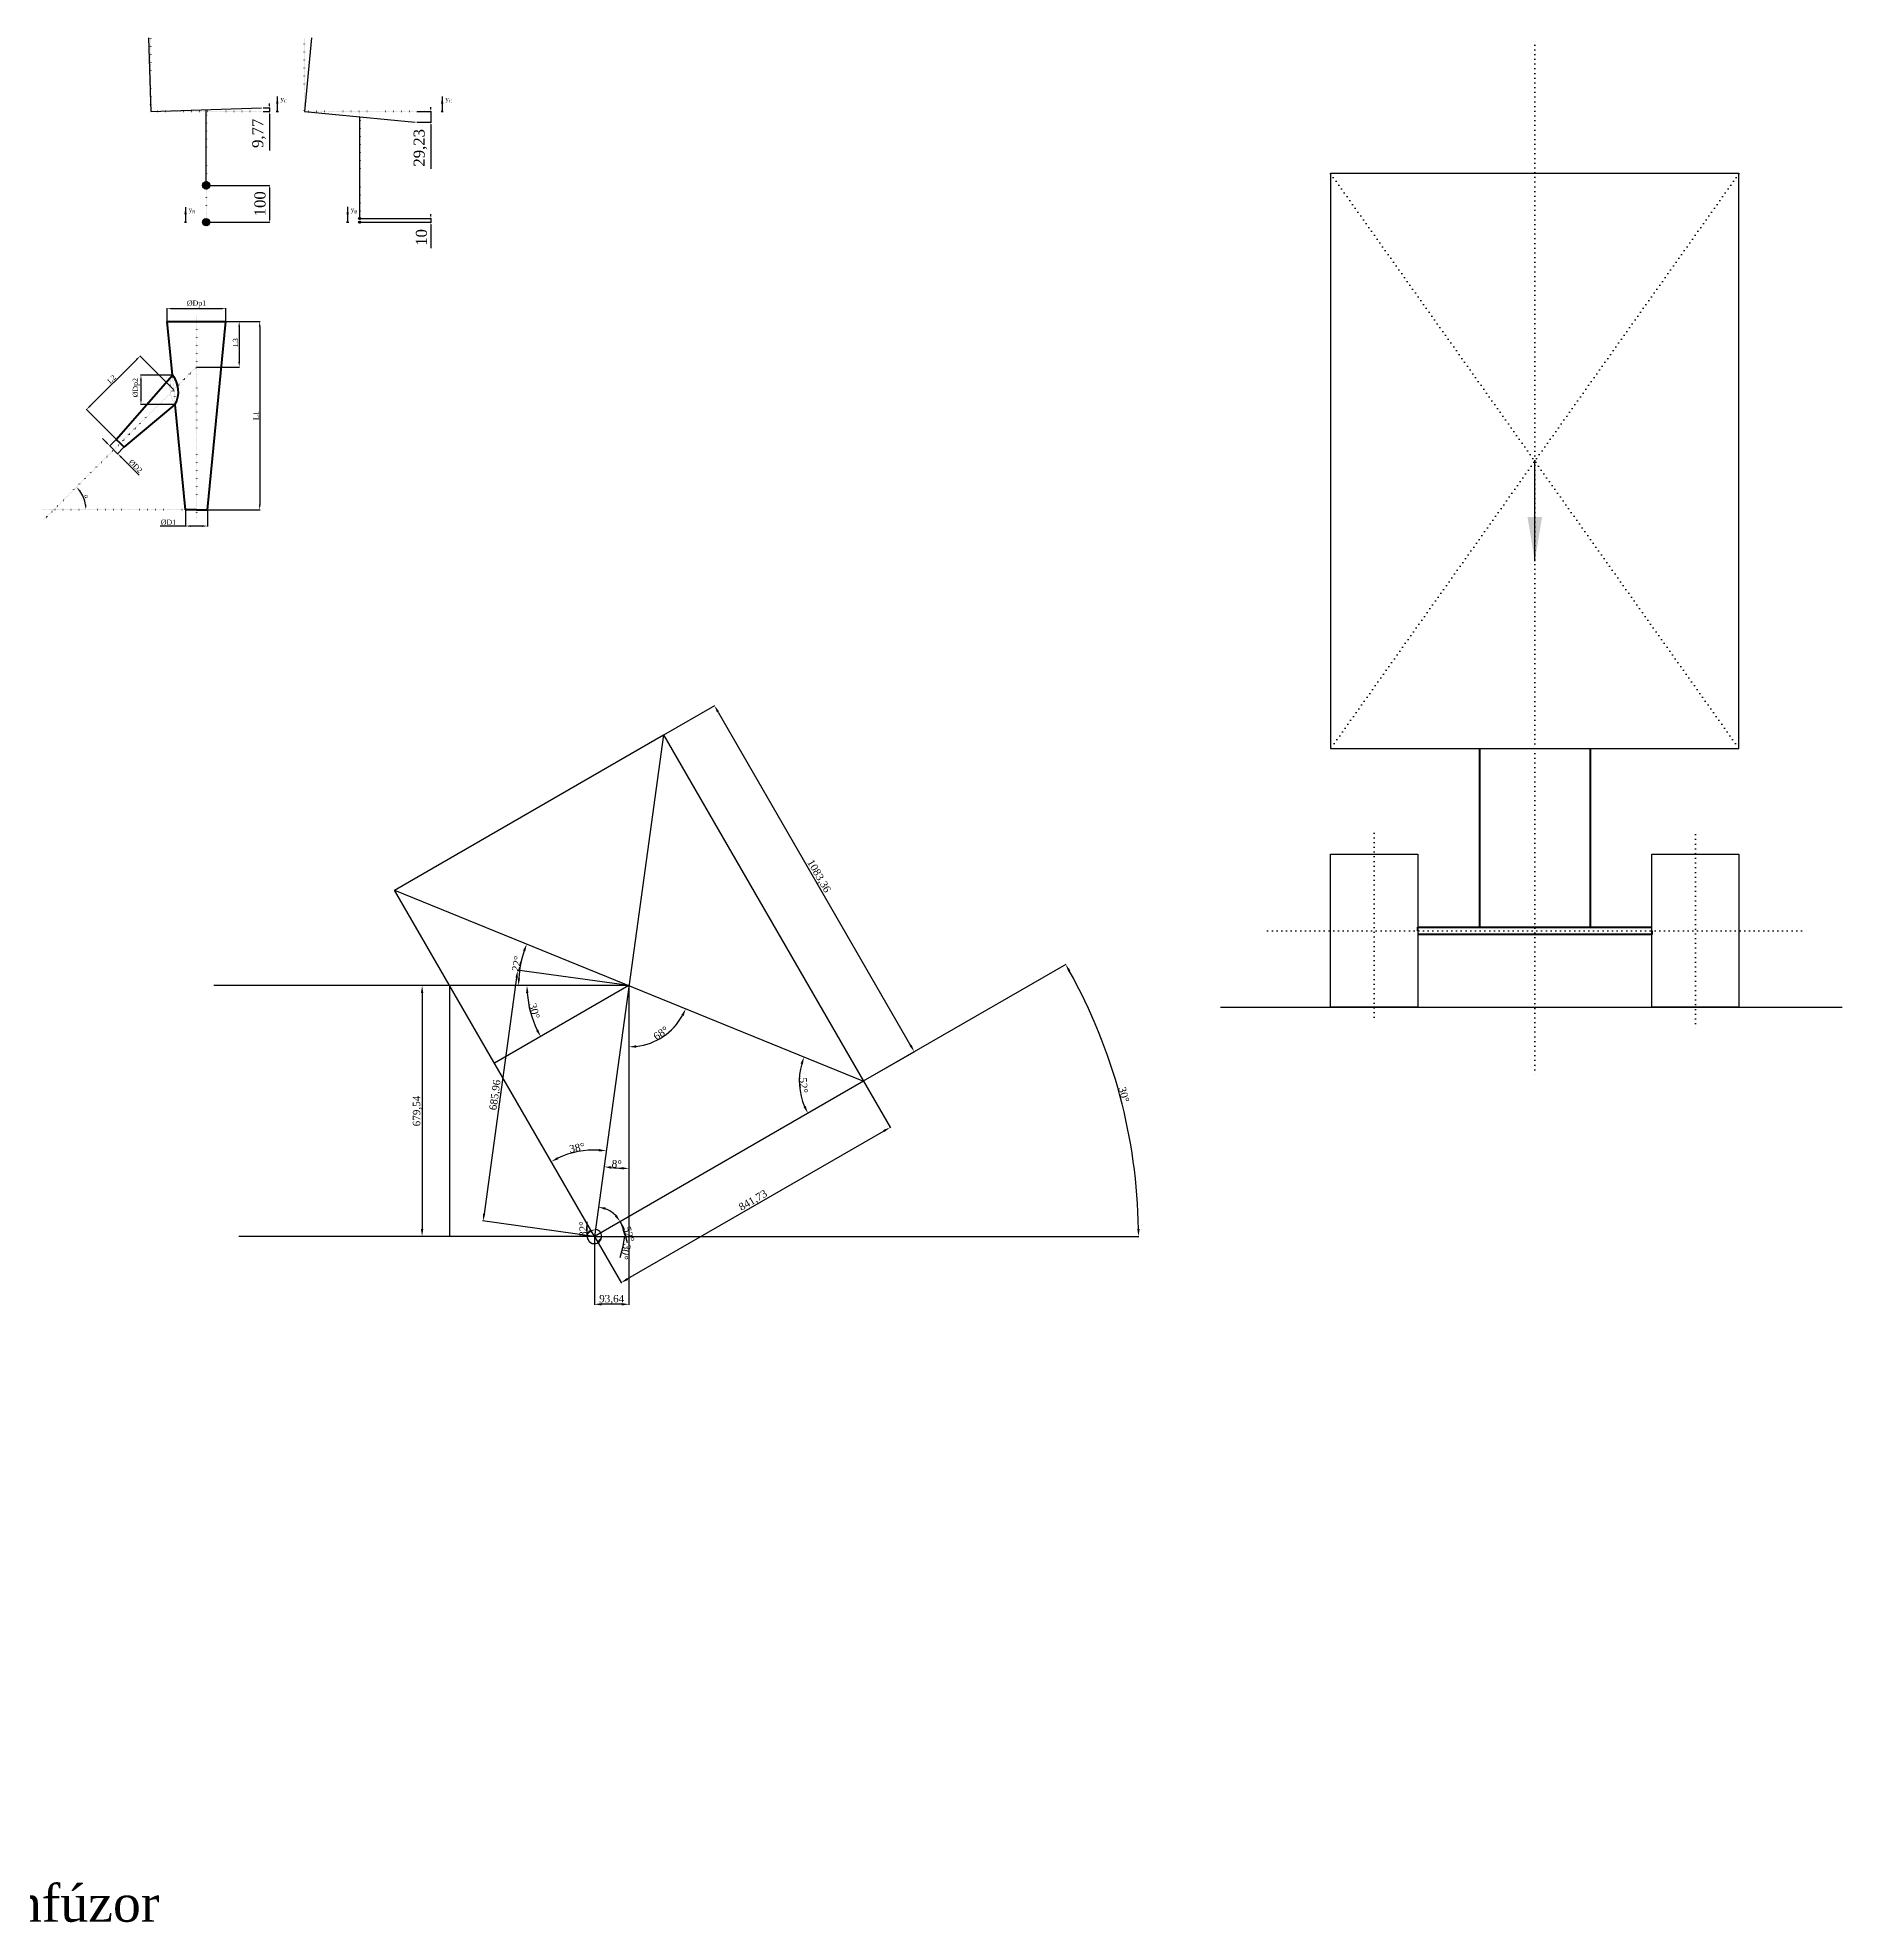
# Model space of a CAD drawing. Header units: millimetres. Extents: x -2060 to 12839, y 3761 to 9253.
# Drawn here: x 7950 to 12839, y 4144 to 9253 of the extents above; entities that cross this region are included whole.
import ezdxf

# ---------------------------------------------------------------- set-up
doc = ezdxf.new("R2010")
doc.units = ezdxf.units.MM
doc.linetypes.add('ACAD_ISO07W100', pattern=[3, 0, -3])
doc.linetypes.add('DOTX2', pattern=[12.7, 0, -12.7])
doc.layers.get('0').update_dxf_attribs({"lineweight": 30})
for name, color, linetype, lineweight in [('accelerations', 160, 'Continuous', 50), ('redThick', 1, 'Continuous', 50), ('szaggatott', 7, 'ACAD_ISO07W100', 50), ('vastag', 7, 'Continuous', 50), ('vékony', 7, 'Continuous', 30)]:
    doc.layers.add(name, color=color, linetype=linetype, lineweight=lineweight)
doc.layers.add('dashed', color=181, linetype='DOTX2')
doc.layers.add('red', color=1, linetype='Continuous')
doc.styles.get("Standard").update_dxf_attribs({"font": 'pala.ttf'})
doc.dimstyles.new('Copy(2) of ISO-25', dxfattribs={"dimtxt": 30, "dimasz": 6, "dimexe": 1.25, "dimexo": 5, "dimgap": 10, "dimtad": 1, "dimtxsty": 'Standard', "dimcen": 2.5, "dimadec": 0, "dimazin": 0, "dimtfac": 1, "dimtmove": 0, "dimatfit": 3, "dimfxl": 1, "dimarcsym": 0})
doc.dimstyles.new('customDimensions', dxfattribs={"dimtxt": 50, "dimasz": 120, "dimexe": 1.25, "dimexo": 0.625, "dimtad": 1, "dimtxsty": 'Standard', "dimcen": 2.5, "dimadec": 0, "dimazin": 0, "dimtfac": 1, "dimtmove": 0, "dimatfit": 3, "dimfxl": 1, "dimarcsym": 0})
doc.dimstyles.new('ISO-25', dxfattribs={"dimtxt": 20, "dimasz": 20, "dimexe": 1.25, "dimexo": 0.625, "dimtad": 1, "dimtxsty": 'Standard', "dimcen": 2.5, "dimadec": 0, "dimazin": 0, "dimtfac": 1, "dimtmove": 0, "dimatfit": 3, "dimfxl": 1, "dimarcsym": 0})

# ---------------------------------------------------------------- blocks, each defined once
blk = doc.blocks.new('*D17')
at = {"layer": 'Defpoints', "color": 0, "transparency": 16777216}
for p in [(8556.2, 9062.1), (8556.2, 9052.3), (8577.8, 9052.3)]:
    blk.add_point(p, dxfattribs=at)
at = {"layer": 'vékony', "color": 0, "lineweight": -2, "transparency": 16777216}
for p, q in [((8561.2, 9062.1), (8579, 9062.1)), ((8561.2, 9052.3), (8579, 9052.3)), ((8577.8, 9068.1), (8577.8, 9074.1)), ((8577.8, 9062.1), (8577.8, 9052.3)), ((8577.8, 9046.3), (8577.8, 8946.3))]:
    blk.add_line(p, q, dxfattribs=at)
at = {"layer": 'vékony', "color": 0, "transparency": 16777216}
for points in [[(8576.8, 9068.1), (8578.8, 9068.1), (8577.8, 9062.1)], [(8576.8, 9046.3), (8578.8, 9046.3), (8577.8, 9052.3)]]:
    blk.add_solid(points, dxfattribs=at)
at = {"layer": 'vékony', "color": 0, "transparency": 16777216, "insert": (8549.5, 8993.3), "char_height": 30, "attachment_point": 5, "rotation": 90}
blk.add_mtext('9,77', dxfattribs=at)
blk = doc.blocks.new('*D18')
at = {"layer": 'Defpoints', "color": 0, "transparency": 16777216}
for p in [(8406.2, 8852.3), (8406.2, 8752.3), (8577.8, 8752.3)]:
    blk.add_point(p, dxfattribs=at)
at = {"layer": 'vékony', "color": 0, "lineweight": -2, "transparency": 16777216}
for p, q in [((8411.2, 8852.3), (8579, 8852.3)), ((8577.8, 8846.3), (8577.8, 8758.3)), ((8411.2, 8752.3), (8579, 8752.3))]:
    blk.add_line(p, q, dxfattribs=at)
at = {"layer": 'vékony', "color": 0, "transparency": 16777216}
for points in [[(8576.8, 8846.3), (8578.8, 8846.3), (8577.8, 8852.3)], [(8576.8, 8758.3), (8578.8, 8758.3), (8577.8, 8752.3)]]:
    blk.add_solid(points, dxfattribs=at)
at = {"layer": 'vékony', "color": 0, "transparency": 16777216, "insert": (8552.3, 8802.3), "char_height": 30, "attachment_point": 5, "rotation": 90}
blk.add_mtext('100', dxfattribs=at)
blk = doc.blocks.new('*D19')
at = {"layer": 'Defpoints', "color": 0, "transparency": 16777216}
for p in [(8972.4, 9052.5), (8972.4, 9023.3), (9015.2, 9023.3)]:
    blk.add_point(p, dxfattribs=at)
at = {"layer": 'vékony', "color": 0, "lineweight": -2, "transparency": 16777216}
for p, q in [((8977.4, 9052.5), (9016.5, 9052.5)), ((9015.2, 9058.5), (9015.2, 9064.5)), ((9015.2, 9052.5), (9015.2, 9023.3)), ((8977.4, 9023.3), (9016.5, 9023.3)), ((9015.2, 9017.3), (9015.2, 8896.8))]:
    blk.add_line(p, q, dxfattribs=at)
at = {"layer": 'vékony', "color": 0, "transparency": 16777216}
for points in [[(9014.2, 9058.5), (9016.2, 9058.5), (9015.2, 9052.5)], [(9014.2, 9017.3), (9016.2, 9017.3), (9015.2, 9023.3)]]:
    blk.add_solid(points, dxfattribs=at)
at = {"layer": 'vékony', "color": 0, "transparency": 16777216, "insert": (8986.9, 8954), "char_height": 30, "attachment_point": 5, "rotation": 90}
blk.add_mtext('29,23', dxfattribs=at)
blk = doc.blocks.new('*D20')
at = {"layer": 'Defpoints', "color": 0, "transparency": 16777216}
for p in [(8822.4, 8762.5), (8822.4, 8752.5), (9015.2, 8752.5)]:
    blk.add_point(p, dxfattribs=at)
at = {"layer": 'vékony', "color": 0, "lineweight": -2, "transparency": 16777216}
for p, q in [((8827.4, 8762.5), (9016.5, 8762.5)), ((8827.4, 8752.5), (9016.5, 8752.5)), ((9015.2, 8768.5), (9015.2, 8774.5)), ((9015.2, 8762.5), (9015.2, 8752.5)), ((9015.2, 8746.5), (9015.2, 8681.6))]:
    blk.add_line(p, q, dxfattribs=at)
at = {"layer": 'vékony', "color": 0, "transparency": 16777216}
for points in [[(9014.2, 8768.5), (9016.2, 8768.5), (9015.2, 8762.5)], [(9014.2, 8746.5), (9016.2, 8746.5), (9015.2, 8752.5)]]:
    blk.add_solid(points, dxfattribs=at)
at = {"layer": 'vékony', "color": 0, "transparency": 16777216, "insert": (8989.8, 8711.1), "char_height": 30, "attachment_point": 5, "rotation": 90}
blk.add_mtext('10', dxfattribs=at)
blk = doc.blocks.new('*D21')
at = {"color": 0, "lineweight": -2, "transparency": 16777216}
for p, q in [((9646.1, 7362.9), (9784.4, 7442.8)), ((9793.4, 7424.8), (10315, 6521.2)), ((10187.8, 6424.7), (10326.1, 6504.6))]:
    blk.add_line(p, q, dxfattribs=at)
at = {"color": 0, "transparency": 16777216}
for points in [[(9796.3, 7426.5), (9790.5, 7423.2), (9783.4, 7442.1)], [(10317.9, 6522.9), (10312.2, 6519.6), (10325, 6503.9)]]:
    blk.add_solid(points, dxfattribs=at)
at = {"layer": 'Defpoints', "color": 0, "transparency": 16777216}
for p in [(9645.6, 7362.6), (10325, 6503.9), (10187.3, 6424.4)]:
    blk.add_point(p, dxfattribs=at)
at = {"color": 0, "transparency": 16777216, "insert": (10065.3, 6979.4), "char_height": 20, "attachment_point": 5, "rotation": 300}
blk.add_mtext('1083,36', dxfattribs=at)
blk = doc.blocks.new('*D22')
at = {"color": 0, "lineweight": -2, "transparency": 16777216}
for p, q in [((10187.6, 6423.8), (10260.3, 6297.9)), ((10242.3, 6289), (9548, 5888.1)), ((9458.6, 6003), (9531.3, 5877))]:
    blk.add_line(p, q, dxfattribs=at)
at = {"color": 0, "transparency": 16777216}
for points in [[(10240.7, 6291.9), (10244, 6286.1), (10259.7, 6299)], [(9546.4, 5891), (9549.7, 5885.2), (9530.7, 5878.1)]]:
    blk.add_solid(points, dxfattribs=at)
at = {"layer": 'Defpoints', "color": 0, "transparency": 16777216}
for p in [(10187.3, 6424.4), (9458.3, 6003.5), (9530.7, 5878.1)]:
    blk.add_point(p, dxfattribs=at)
at = {"color": 0, "transparency": 16777216, "insert": (9888.8, 6099.7), "char_height": 20, "attachment_point": 5, "rotation": 30}
blk.add_mtext('841,73', dxfattribs=at)
blk = doc.blocks.new('*D23')
at = {"color": 0, "lineweight": -2, "transparency": 16777216}
for p, q in [((9065.3, 6683.1), (8990.2, 6683.1)), ((8991.4, 6663.1), (8991.4, 6023.5)), ((9065.3, 6003.5), (8990.2, 6003.5))]:
    blk.add_line(p, q, dxfattribs=at)
at = {"color": 0, "transparency": 16777216}
for points in [[(8988.1, 6663.1), (8994.7, 6663.1), (8991.4, 6683.1)], [(8988.1, 6023.5), (8994.7, 6023.5), (8991.4, 6003.5)]]:
    blk.add_solid(points, dxfattribs=at)
at = {"layer": 'Defpoints', "color": 0, "transparency": 16777216}
for p in [(9066, 6683.1), (8991.4, 6003.5), (9066, 6003.5)]:
    blk.add_point(p, dxfattribs=at)
at = {"color": 0, "transparency": 16777216, "insert": (8978.6, 6343.3), "char_height": 20, "attachment_point": 5, "rotation": 90}
blk.add_mtext('679,54', dxfattribs=at)
blk = doc.blocks.new('*D24')
at = {"color": 0, "lineweight": -2, "transparency": 16777216}
for p, q in [((10187.8, 6424.7), (10736.1, 6741.2)), ((10630.8, 6003.5), (10933.8, 6003.5))]:
    blk.add_line(p, q, dxfattribs=at)
blk.add_arc((9458.3, 6003.5), 1474.2, 0.7773, 29.2227, dxfattribs=at)
at = {"color": 0, "transparency": 16777216}
for points in [[(10742, 6721.6), (10747.8, 6724.9), (10735, 6740.6)], [(10935.7, 6023.5), (10929, 6023.5), (10932.5, 6003.5)]]:
    blk.add_solid(points, dxfattribs=at)
at = {"layer": 'Defpoints', "color": 0, "transparency": 16777216}
for p in [(10187.3, 6424.4), (10910.1, 6259.5), (9458.3, 6003.5), (9458.3, 6003.5), (10630.1, 6003.5)]:
    blk.add_point(p, dxfattribs=at)
at = {"color": 0, "transparency": 16777216, "insert": (10892.8, 6387.9), "char_height": 20, "attachment_point": 5, "rotation": 285}
blk.add_mtext('30°', dxfattribs=at)
blk = doc.blocks.new('*D25')
at = {"color": 0, "lineweight": -2, "transparency": 16777216}
blk.add_arc((9551.9, 6683.1), 276.3, 184.1483, 205.8517, dxfattribs=at)
at = {"color": 0, "transparency": 16777216}
for points in [[(9273, 6662.9), (9279.7, 6663.2), (9275.6, 6683.1)], [(9306.2, 6564.1), (9300.3, 6561), (9312.7, 6544.9)]]:
    blk.add_solid(points, dxfattribs=at)
at = {"layer": 'Defpoints', "color": 0, "transparency": 16777216}
for p in [(8427.1, 6683.1), (9551.9, 6683.1), (9551.9, 6683.1), (9279.8, 6635.1), (9187.5, 6472.6)]:
    blk.add_point(p, dxfattribs=at)
at = {"color": 0, "transparency": 16777216, "insert": (9295.6, 6614.4), "char_height": 20, "attachment_point": 5, "rotation": 285}
blk.add_mtext('30°', dxfattribs=at)
blk = doc.blocks.new('*D26')
at = {"color": 0, "lineweight": -2, "transparency": 16777216}
blk.add_arc((9551.9, 6683.1), 166, 276.906, 330.9398, dxfattribs=at)
at = {"color": 0, "transparency": 16777216}
for points in [[(9694.1, 6603.8), (9700.1, 6601), (9705.7, 6620.4)], [(9572.1, 6514.9), (9571.7, 6521.6), (9551.9, 6517)]]:
    blk.add_solid(points, dxfattribs=at)
at = {"layer": 'Defpoints', "color": 0, "transparency": 16777216}
for p in [(8916.6, 6941.7), (9551.9, 6683.1), (9615.8, 6529.8), (10187.3, 6424.4), (9551.9, 6003.5)]:
    blk.add_point(p, dxfattribs=at)
at = {"color": 0, "transparency": 16777216, "insert": (9638.5, 6554.3), "char_height": 20, "attachment_point": 5, "rotation": 33.9229}
blk.add_mtext('68°', dxfattribs=at)
blk = doc.blocks.new('*D27')
at = {"color": 0, "lineweight": -2, "transparency": 16777216}
blk.add_arc((9551.9, 6683.1), 495.4, 264.4675, 267.6867, dxfattribs=at)
at = {"color": 0, "transparency": 16777216}
for points in [[(9503.8, 6186.7), (9504.6, 6193.3), (9484.3, 6192.3)], [(9532, 6191.4), (9531.9, 6184.7), (9551.9, 6187.7)]]:
    blk.add_solid(points, dxfattribs=at)
at = {"layer": 'Defpoints', "color": 0, "transparency": 16777216}
for p in [(9645.6, 7362.6), (9551.9, 6683.1), (9506.8, 6189.7), (9458.3, 6003.5), (9551.9, 6003.5)]:
    blk.add_point(p, dxfattribs=at)
at = {"color": 0, "transparency": 16777216, "insert": (9518.8, 6199.7), "char_height": 20, "attachment_point": 5, "rotation": 356.0771}
blk.add_mtext('8°', dxfattribs=at)
blk = doc.blocks.new('*D28')
at = {"color": 0, "lineweight": -2, "transparency": 16777216}
blk.add_arc((9551.9, 6683.1), 299.2, 161.6767, 176.1691, dxfattribs=at)
at = {"color": 0, "transparency": 16777216}
for points in [[(9264.8, 6778.3), (9271.1, 6776), (9274.8, 6795.9)], [(9256.8, 6702.9), (9250.1, 6703.2), (9252.8, 6683.1)]]:
    blk.add_solid(points, dxfattribs=at)
at = {"layer": 'Defpoints', "color": 0, "transparency": 16777216}
for p in [(8916.6, 6941.7), (9262.6, 6759.3), (8427.1, 6683.1), (9551.9, 6683.1), (10187.3, 6424.4)]:
    blk.add_point(p, dxfattribs=at)
at = {"color": 0, "transparency": 16777216, "insert": (9247.8, 6742.6), "char_height": 20, "attachment_point": 5, "rotation": 78.9229}
blk.add_mtext('22°', dxfattribs=at)
blk = doc.blocks.new('*D29')
at = {"color": 0, "lineweight": -2, "transparency": 16777216}
blk.add_arc((10187.3, 6424.4), 173.8, 164.4439, 203.402, dxfattribs=at)
at = {"color": 0, "transparency": 16777216}
for points in [[(10016.7, 6472.1), (10023, 6469.9), (10026.3, 6489.9)], [(10030.8, 6356.9), (10024.8, 6353.9), (10036.8, 6337.5)]]:
    blk.add_solid(points, dxfattribs=at)
at = {"layer": 'Defpoints', "color": 0, "transparency": 16777216}
for p in [(8916.6, 6941.7), (10014.1, 6438.8), (10187.3, 6424.4), (10187.3, 6424.4), (9458.3, 6003.5)]:
    blk.add_point(p, dxfattribs=at)
at = {"color": 0, "transparency": 16777216, "insert": (10024.8, 6413.2), "char_height": 20, "attachment_point": 5, "rotation": 273.9229}
blk.add_mtext('52°', dxfattribs=at)
blk = doc.blocks.new('*D30')
at = {"color": 0, "lineweight": -2, "transparency": 16777216}
blk.add_line((9536, 6025.4), (9546.7, 5987.3), dxfattribs=at)
for start, end in [(44.2386, 67.9156), (15.7614, 30)]:
    blk.add_arc((9458.3, 6003.5), 80.7, start, end, dxfattribs=at)
at = {"color": 0, "transparency": 16777216}
for points in [[(9487.8, 6075.1), (9489.5, 6081.5), (9469.3, 6083.4)], [(9518.8, 6061.8), (9513.5, 6057.8), (9528.2, 6043.9)]]:
    blk.add_solid(points, dxfattribs=at)
at = {"layer": 'Defpoints', "color": 0, "transparency": 16777216}
for p in [(9645.6, 7362.6), (10187.3, 6424.4), (9492.7, 6076.5), (9458.3, 6003.5), (9458.3, 6003.5)]:
    blk.add_point(p, dxfattribs=at)
at = {"color": 0, "transparency": 16777216, "insert": (9551.8, 6009.3), "char_height": 20, "attachment_point": 5, "rotation": 285.7614}
blk.add_mtext('52°', dxfattribs=at)
blk = doc.blocks.new('*D31')
at = {"color": 0, "lineweight": -2, "transparency": 16777216}
blk.add_line((9537.2, 5983.7), (9527.6, 5945.4), dxfattribs=at)
for start, end in [(14.1204, 15.8796), (345.8796, 0)]:
    blk.add_arc((9458.3, 6003.5), 81.4, start, end, dxfattribs=at)
at = {"color": 0, "transparency": 16777216}
for points in [[(9533.5, 6024.5), (9539.6, 6027.1), (9528.8, 6044.2)], [(9540.5, 6023.8), (9533.9, 6023), (9539.7, 6003.5)]]:
    blk.add_solid(points, dxfattribs=at)
at = {"layer": 'Defpoints', "color": 0, "transparency": 16777216}
for p in [(10187.3, 6424.4), (9534.8, 6031.3), (9458.3, 6003.5), (9458.3, 6003.5), (10630.1, 6003.5)]:
    blk.add_point(p, dxfattribs=at)
at = {"color": 0, "transparency": 16777216, "insert": (9543, 5961.9), "char_height": 20, "attachment_point": 5, "rotation": 255.8796}
blk.add_mtext('30°', dxfattribs=at)
blk = doc.blocks.new('*D32')
at = {"color": 0, "lineweight": -2, "transparency": 16777216}
blk.add_line((9438.6, 6003.5), (9438.6, 6042.6), dxfattribs=at)
for start, end in [(143.2501, 204.346), (180, 0), (237.8082, 298.9041), (0, 82.1542)]:
    blk.add_arc((9458.3, 6003.5), 19.7, start, end, dxfattribs=at)
at = {"color": 0, "transparency": 16777216}
for points in [[(9441.2, 6018.4), (9443.8, 6012.2), (9461, 6023)], [(9464.9, 5988), (9470.7, 5984.6), (9478, 6003.5)]]:
    blk.add_solid(points, dxfattribs=at)
at = {"layer": 'Defpoints', "color": 0, "transparency": 16777216}
for p in [(9645.6, 7362.6), (9458.3, 6003.5), (9458.3, 6003.5), (9475.8, 6012.6), (10630.1, 6003.5)]:
    blk.add_point(p, dxfattribs=at)
at = {"color": 0, "transparency": 16777216, "insert": (9427.8, 6023.1), "char_height": 20, "attachment_point": 5, "rotation": 90}
blk.add_mtext('82°', dxfattribs=at)
blk = doc.blocks.new('*D33')
at = {"color": 0, "lineweight": -2, "transparency": 16777216}
for p, q in [((9458.3, 6002.9), (9458.3, 5818.2)), ((9551.9, 6002.9), (9551.9, 5818.2)), ((9531.9, 5819.4), (9478.3, 5819.4))]:
    blk.add_line(p, q, dxfattribs=at)
at = {"color": 0, "transparency": 16777216}
for points in [[(9478.3, 5822.8), (9478.3, 5816.1), (9458.3, 5819.4)], [(9531.9, 5822.8), (9531.9, 5816.1), (9551.9, 5819.4)]]:
    blk.add_solid(points, dxfattribs=at)
at = {"layer": 'Defpoints', "color": 0, "transparency": 16777216}
for p in [(9458.3, 6003.5), (9551.9, 6003.5), (9458.3, 5819.4)]:
    blk.add_point(p, dxfattribs=at)
at = {"color": 0, "transparency": 16777216, "insert": (9505.1, 5832.3), "char_height": 20, "attachment_point": 5}
blk.add_mtext('93,64', dxfattribs=at)
blk = doc.blocks.new('*D34')
at = {"color": 0, "lineweight": -2, "transparency": 16777216}
for p, q in [((9247.6, 6704.8), (9159.4, 6064.9)), ((9551.3, 6683.1), (9249.1, 6724.8)), ((9457.7, 6003.6), (9155.4, 6045.2))]:
    blk.add_line(p, q, dxfattribs=at)
at = {"color": 0, "transparency": 16777216}
for points in [[(9244.3, 6705.3), (9250.9, 6704.3), (9250.3, 6724.6)], [(9156.1, 6065.3), (9162.7, 6064.4), (9156.7, 6045.1)]]:
    blk.add_solid(points, dxfattribs=at)
at = {"layer": 'Defpoints', "color": 0, "transparency": 16777216}
for p in [(9551.9, 6683.1), (9156.7, 6045.1), (9458.3, 6003.5)]:
    blk.add_point(p, dxfattribs=at)
at = {"color": 0, "transparency": 16777216, "insert": (9190.8, 6386.6), "char_height": 20, "attachment_point": 5, "rotation": 82.1542}
blk.add_mtext('685,96', dxfattribs=at)
blk = doc.blocks.new('*D35')
at = {"color": 0, "lineweight": -2, "transparency": 16777216}
blk.add_arc((9458.3, 6003.5), 234, 87.0537, 115.1005, dxfattribs=at)
at = {"color": 0, "transparency": 16777216}
for points in [[(9470.6, 6240.5), (9470, 6233.8), (9490.2, 6235.3)], [(9360.6, 6212.4), (9357.5, 6218.3), (9341.3, 6206.1)]]:
    blk.add_solid(points, dxfattribs=at)
at = {"layer": 'Defpoints', "color": 0, "transparency": 16777216}
for p in [(9645.6, 7362.6), (8916.6, 6941.7), (9438.8, 6236.7), (9458.3, 6003.5), (9458.3, 6003.5)]:
    blk.add_point(p, dxfattribs=at)
at = {"color": 0, "transparency": 16777216, "insert": (9411.3, 6243.8), "char_height": 20, "attachment_point": 5, "rotation": 11.0771}
blk.add_mtext('38°', dxfattribs=at)
blk = doc.blocks.new('*D36')
at = {"layer": 'Defpoints', "color": 0, "transparency": 16777216}
for p in [(8318.7, 8298.3), (8082.1, 8244.6), (8173.5, 8153.2)]:
    blk.add_point(p, dxfattribs=at)
at = {"layer": 'vékony', "color": 0, "lineweight": -2, "transparency": 16777216}
for p, q in [((8217.4, 8379.8), (8092, 8254.5)), ((8318.2, 8298.8), (8226.4, 8390.6)), ((8173.1, 8153.6), (8081.2, 8245.5))]:
    blk.add_line(p, q, dxfattribs=at)
at = {"layer": 'vékony', "color": 0, "transparency": 16777216}
for points in [[(8215.7, 8381.5), (8219, 8378.2), (8227.3, 8389.7)], [(8090.4, 8256.1), (8093.7, 8252.8), (8082.1, 8244.6)]]:
    blk.add_solid(points, dxfattribs=at)
at = {"layer": 'vékony', "color": 0, "transparency": 16777216, "insert": (8150.2, 8326.9), "char_height": 14, "attachment_point": 5, "rotation": 45}
blk.add_mtext('L2', dxfattribs=at)
blk = doc.blocks.new('*D37')
at = {"layer": 'Defpoints', "color": 0, "transparency": 16777216}
for p in [(8162.9, 8163.8), (8166.5, 8125), (8184.1, 8142.6)]:
    blk.add_point(p, dxfattribs=at)
at = {"layer": 'vékony', "color": 0, "lineweight": -2, "transparency": 16777216}
for p, q in [((8135.4, 8156.1), (8125.5, 8166)), ((8162.5, 8163.4), (8144.4, 8145.3)), ((8145.3, 8146.2), (8166.5, 8125)), ((8183.7, 8142.2), (8165.6, 8124.1)), ((8176.4, 8115.1), (8224.4, 8067.1))]:
    blk.add_line(p, q, dxfattribs=at)
at = {"layer": 'vékony', "color": 0, "transparency": 16777216}
for points in [[(8137, 8157.7), (8133.7, 8154.4), (8145.3, 8146.2)], [(8178.1, 8116.7), (8174.8, 8113.4), (8166.5, 8125)]]:
    blk.add_solid(points, dxfattribs=at)
at = {"layer": 'vékony', "color": 0, "transparency": 16777216, "insert": (8215.1, 8090.9), "char_height": 14, "attachment_point": 5, "rotation": 315}
blk.add_mtext('%%CD2', dxfattribs=at)
blk = doc.blocks.new('*D38')
at = {"layer": 'Defpoints', "color": 0, "transparency": 16777216}
for p in [(8300.8, 8483.1), (8459.5, 8518.1), (8459.5, 8483.1)]:
    blk.add_point(p, dxfattribs=at)
at = {"layer": 'vékony', "color": 0, "lineweight": -2, "transparency": 16777216}
for p, q in [((8300.8, 8483.7), (8300.8, 8519.4)), ((8314.8, 8518.1), (8445.5, 8518.1)), ((8459.5, 8483.7), (8459.5, 8519.4))]:
    blk.add_line(p, q, dxfattribs=at)
at = {"layer": 'vékony', "color": 0, "transparency": 16777216}
for points in [[(8314.8, 8520.5), (8314.8, 8515.8), (8300.8, 8518.1)], [(8445.5, 8520.5), (8445.5, 8515.8), (8459.5, 8518.1)]]:
    blk.add_solid(points, dxfattribs=at)
at = {"layer": 'vékony', "color": 0, "transparency": 16777216, "insert": (8380.2, 8531), "char_height": 14, "attachment_point": 5}
blk.add_mtext('%%CDp1', dxfattribs=at)
blk = doc.blocks.new('*D39')
at = {"layer": 'Defpoints', "color": 0, "transparency": 16777216}
for p in [(8350.2, 7972.8), (8410.2, 7972.8), (8410.2, 7928.8)]:
    blk.add_point(p, dxfattribs=at)
at = {"layer": 'vékony', "color": 0, "lineweight": -2, "transparency": 16777216}
for p, q in [((8350.2, 7972.1), (8350.2, 7927.5)), ((8410.2, 7972.1), (8410.2, 7927.5)), ((8350.2, 7928.8), (8281.3, 7928.8)), ((8396.2, 7928.8), (8364.2, 7928.8))]:
    blk.add_line(p, q, dxfattribs=at)
at = {"layer": 'vékony', "color": 0, "transparency": 16777216}
for points in [[(8364.2, 7931.1), (8364.2, 7926.4), (8350.2, 7928.8)], [(8396.2, 7931.1), (8396.2, 7926.4), (8410.2, 7928.8)]]:
    blk.add_solid(points, dxfattribs=at)
at = {"layer": 'vékony', "color": 0, "transparency": 16777216, "insert": (8304.2, 7939), "char_height": 14, "attachment_point": 5}
blk.add_mtext('%%CD1', dxfattribs=at)
blk = doc.blocks.new('*D40')
at = {"layer": 'Defpoints', "color": 0, "transparency": 16777216}
for p in [(8459.5, 8483.1), (8410.2, 7972.8), (8551.4, 7972.8)]:
    blk.add_point(p, dxfattribs=at)
at = {"layer": 'vékony', "color": 0, "lineweight": -2, "transparency": 16777216}
for p, q in [((8460.2, 8483.1), (8552.6, 8483.1)), ((8551.4, 8469.1), (8551.4, 7986.8)), ((8410.8, 7972.8), (8552.6, 7972.8))]:
    blk.add_line(p, q, dxfattribs=at)
at = {"layer": 'vékony', "color": 0, "transparency": 16777216}
for points in [[(8549, 8469.1), (8553.7, 8469.1), (8551.4, 8483.1)], [(8549, 7986.8), (8553.7, 7986.8), (8551.4, 7972.8)]]:
    blk.add_solid(points, dxfattribs=at)
at = {"layer": 'vékony', "color": 0, "transparency": 16777216, "insert": (8541.3, 8227.9), "char_height": 14, "attachment_point": 5, "rotation": 90}
blk.add_mtext('L1', dxfattribs=at)
blk = doc.blocks.new('*D41')
at = {"layer": 'Defpoints', "color": 0, "transparency": 16777216}
for p in [(8380.2, 8483.1), (8380.2, 8359.8), (8495.9, 8359.8)]:
    blk.add_point(p, dxfattribs=at)
at = {"layer": 'vékony', "color": 0, "lineweight": -2, "transparency": 16777216}
for p, q in [((8380.8, 8483.1), (8497.1, 8483.1)), ((8495.9, 8469.1), (8495.9, 8373.8)), ((8380.8, 8359.8), (8497.1, 8359.8))]:
    blk.add_line(p, q, dxfattribs=at)
at = {"layer": 'vékony', "color": 0, "transparency": 16777216}
for points in [[(8493.5, 8469.1), (8498.2, 8469.1), (8495.9, 8483.1)], [(8493.5, 8373.8), (8498.2, 8373.8), (8495.9, 8359.8)]]:
    blk.add_solid(points, dxfattribs=at)
at = {"layer": 'vékony', "color": 0, "transparency": 16777216, "insert": (8485.7, 8426.2), "char_height": 14, "attachment_point": 5, "rotation": 90}
blk.add_mtext('L3', dxfattribs=at)
blk = doc.blocks.new('*D42')
at = {"layer": 'Defpoints', "color": 0, "transparency": 16777216}
for p in [(8380.2, 8359.8), (7961.1, 7972.8), (8077.6, 7995.4), (8350.2, 7972.8), (7966.7, 7946.3)]:
    blk.add_point(p, dxfattribs=at)
at = {"layer": 'vékony', "color": 0, "lineweight": -2, "transparency": 16777216}
blk.add_arc((7993.1, 7972.8), 87.5, 9.1763, 35.8237, dxfattribs=at)
at = {"layer": 'vékony', "color": 0, "transparency": 16777216}
for points in [[(8062.3, 8022.5), (8065.8, 8025.5), (8055, 8034.6)], [(8081.8, 7986.9), (8077.1, 7986.5), (8080.6, 7972.8)]]:
    blk.add_solid(points, dxfattribs=at)
at = {"layer": 'vékony', "color": 0, "transparency": 16777216, "insert": (8082.5, 8009.8), "char_height": 14, "attachment_point": 5, "rotation": 292.5}
blk.add_mtext('{\\H0.875x;α}', dxfattribs=at)
blk = doc.blocks.new('*D43')
at = {"layer": 'Defpoints', "color": 0, "transparency": 16777216}
for p in [(8314.8, 8338.2), (8229.6, 8258.5), (8322.5, 8258.5)]:
    blk.add_point(p, dxfattribs=at)
at = {"layer": 'vékony', "color": 0, "lineweight": -2, "transparency": 16777216}
for p, q in [((8314.2, 8338.2), (8228.4, 8338.2)), ((8229.6, 8324.2), (8229.6, 8272.5)), ((8321.9, 8258.5), (8228.4, 8258.5))]:
    blk.add_line(p, q, dxfattribs=at)
at = {"layer": 'vékony', "color": 0, "transparency": 16777216}
for points in [[(8227.3, 8324.2), (8232, 8324.2), (8229.6, 8338.2)], [(8227.3, 8272.5), (8232, 8272.5), (8229.6, 8258.5)]]:
    blk.add_solid(points, dxfattribs=at)
at = {"layer": 'vékony', "color": 0, "transparency": 16777216, "insert": (8216.8, 8303.9), "char_height": 14, "attachment_point": 5, "rotation": 90}
blk.add_mtext('%%CDp2', dxfattribs=at)

msp = doc.modelspace()

# ---------------------------------------------------------------- hatches: boundary and pattern name
at = {"layer": 'vékony'}
h = msp.add_hatch(dxfattribs=at)
h.set_pattern_fill('ANSI31', color=256, scale=0.6)
h.paths.add_polyline_path([(8406.192, 8862.334, 0.41421356), (8396.192, 8852.334, 0.41421356), (8406.192, 8842.334)])
h.paths.add_polyline_path([(8416.192, 8852.334, 0.41421356), (8406.192, 8862.334), (8406.192, 8842.334, 0.41421356)])
h.paths.add_polyline_path([(8396.192, 8752.334, 1), (8416.192, 8752.334, 1)])
h = msp.add_hatch(dxfattribs=at)
h.set_pattern_fill('ANSI31', color=256, scale=0.6)
h.paths.add_polyline_path([(8822.408, 8765.506), (8822.408, 8762.506), (8822.408, 8759.506, 0.41421356), (8825.408, 8762.506, 0.41421356)])
h.paths.add_polyline_path([(8822.408, 8762.506), (8822.408, 8765.506, 0.41421356), (8819.408, 8762.506, 0.41421356), (8822.408, 8759.506)])
h.paths.add_polyline_path([(8819.408, 8752.506, 1), (8825.408, 8752.506, 1)])

# ---------------------------------------------------------------- linework, layer by layer
for p, q in [((9645.579, 7362.591), (9458.301, 6003.513)), ((8916.622, 6941.728), (10187.258, 6424.376)), ((9551.94, 6683.052), (8427.06, 6683.052)), ((9065.969, 6683.052), (9065.969, 6003.513)), ((9551.94, 6683.052), (9187.462, 6472.621)), ((9551.94, 6683.052), (9551.94, 6003.513)), ((9458.301, 6003.513), (8495.235, 6003.513)), ((9458.301, 6003.513), (10630.146, 6003.513))]:
    msp.add_line(p, q)
at = {"color": 1}
msp.add_lwpolyline([(8916.622, 6941.728), (9645.579, 7362.591), (10187.258, 6424.376), (9458.301, 6003.513)], close=True, dxfattribs=at)
at = {"layer": 'dashed'}
for p, q in [((12006.258, 9232.674), (12006.258, 6434.451)), ((11452.983, 8884.287), (12559.534, 7325.91)), ((12559.534, 8884.287), (11452.983, 7325.91)), ((11571.237, 7096.704), (11571.237, 6573.504)), ((12441.279, 7092.485), (12441.279, 6556.626)), ((11282.404, 6832.043), (12743.04, 6832.043))]:
    msp.add_line(p, q, dxfattribs=at)
at = {"layer": 'dashed', "linetype": 'ByBlock'}
msp.add_line((11155.016, 6624.603), (12839.445, 6624.603), dxfattribs=at)
at = {"layer": 'red'}
for points in [[(11452.983, 7325.91), (12559.534, 7325.91), (12559.534, 8884.287), (11452.983, 8884.287)], [(11452.983, 7039.483), (11689.492, 7039.483), (11689.492, 6624.603), (11452.983, 6624.603)], [(12323.025, 7039.483), (12559.534, 7039.483), (12559.534, 6624.603), (12323.025, 6624.603)]]:
    msp.add_lwpolyline(points, close=True, dxfattribs=at)
at = {"layer": 'redThick'}
for p, q in [((11856.258, 7325.91), (11856.258, 6842.043)), ((12006.258, 7325.91), (12006.258, 7325.91)), ((12156.258, 7325.91), (12156.258, 6842.043)), ((11689.492, 6832.043), (11689.492, 6842.043)), ((11689.492, 6842.043), (12323.025, 6842.043)), ((12323.025, 6822.043), (11689.492, 6822.043)), ((12323.025, 6832.043), (12323.025, 6822.043))]:
    msp.add_line(p, q, dxfattribs=at)
at = {"layer": 'szaggatott'}
for p, q in [((8256.192, 9052.334), (8256.192, 9252.334)), ((8672.408, 9052.506), (8672.408, 9252.506)), ((8556.192, 9052.334), (8256.192, 9052.334)), ((8406.192, 9052.334), (8406.192, 8752.334)), ((8972.408, 9052.506), (8672.408, 9052.506)), ((8822.408, 9052.506), (8822.408, 8752.506)), ((8380.165, 8498.399), (8380.165, 7948.404)), ((7966.65, 7946.331), (8380.165, 8359.845)), ((8314.81, 8338.157), (8322.514, 8258.528)), ((8350.165, 7972.758), (7961.132, 7972.758))]:
    msp.add_line(p, q, dxfattribs=at)
msp.add_arc((8389.899, 8305.235), 81.99, 156.326117, 214.727083, dxfattribs=at)
at = {"layer": 'vastag'}
for p, q in [((8300.79, 8483.052), (8459.54, 8483.052)), ((8314.81, 8338.157), (8300.79, 8483.052)), ((8410.165, 7972.758), (8459.54, 8483.052)), ((8162.916, 8163.809), (8314.81, 8338.157)), ((8184.129, 8142.596), (8322.514, 8258.528)), ((8350.165, 7972.758), (8322.514, 8258.528)), ((8173.522, 8153.203), (8162.916, 8163.809)), ((8173.522, 8153.203), (8184.129, 8142.596)), ((8380.165, 7972.758), (8350.165, 7972.758)), ((8380.165, 7972.758), (8410.165, 7972.758))]:
    msp.add_line(p, q, dxfattribs=at)
msp.add_arc((8259.526, 8292.621), 71.622, 331.575481, 39.477719, dxfattribs=at)
at = {"layer": 'vékony'}
for p, q in [((8249.679, 9252.334), (8256.192, 9052.334)), ((8691.895, 9252.506), (8672.408, 9052.506)), ((8256.192, 9052.334), (8556.192, 9062.104)), ((8406.192, 8852.334), (8406.192, 9057.219)), ((8599.091, 9052.334), (8596.091, 9052.334)), ((8596.091, 9052.334), (8602.091, 9052.334)), ((8599.091, 9052.334), (8598.091, 9052.334)), ((8598.091, 9052.334), (8600.091, 9052.334)), ((8672.408, 9052.506), (8972.408, 9023.276)), ((9045.89, 9052.334), (9042.89, 9052.334)), ((9042.89, 9052.334), (9048.89, 9052.334)), ((9045.89, 9052.334), (9044.89, 9052.334)), ((9044.89, 9052.334), (9046.89, 9052.334)), ((8822.408, 8762.506), (8822.408, 9037.891)), ((8350.48, 8752.334), (8347.48, 8752.334)), ((8347.48, 8752.334), (8353.48, 8752.334)), ((8350.48, 8752.334), (8349.48, 8752.334)), ((8349.48, 8752.334), (8351.48, 8752.334)), ((8789.668, 8752.506), (8786.668, 8752.506)), ((8786.668, 8752.506), (8792.668, 8752.506)), ((8789.668, 8752.506), (8788.668, 8752.506)), ((8788.668, 8752.506), (8790.668, 8752.506))]:
    msp.add_line(p, q, dxfattribs=at)
for centre, radius in [((8406.192, 8852.334), 10), ((8406.192, 8752.334), 10), ((8822.408, 8762.506), 3), ((8822.408, 8752.506), 3)]:
    msp.add_circle(centre, radius, dxfattribs=at)

# ---------------------------------------------------------------- texts
at = {"insert": (7700.817, 4245.802), "char_height": 100, "attachment_point": 1}
msp.add_mtext_dynamic_manual_height_columns('Konfúzor', width=498.50742, gutter_width=12.5, heights=[117.502], dxfattribs=at)
at = {"layer": 'vastag', "char_height": 12, "attachment_point": 1}
for s, insert in [('\\A1;y{\\H0.7x;\\S^ C;}', (8607.715, 9092.334)), ('\\A1;y{\\H0.7x;\\S^ C;}', (9054.514, 9092.334)), ('\\A1;y{\\H0.7x;\\S^ B;}', (8359.104, 8792.334)), ('\\A1;y{\\H0.7x;\\S^ B;}', (8798.292, 8792.507))]:
    msp.add_mtext_dynamic_manual_height_columns(s, width=30.67288, gutter_width=12.5, heights=[22.687], dxfattribs=dict(at, insert=insert))

# ---------------------------------------------------------------- dimensions: what is measured, and where the dimension line sits
for p1, p2, distance, picture, middle in [((9645.579, 7362.591), (10187.258, 6424.376), 159.103, '*D21', (10065.307, 6979.445)), ((10187.258, 6424.376), (9458.301, 6003.513), 144.791, '*D22', (9888.765, 6099.654))]:
    dim = msp.add_aligned_dim(p1=p1, p2=p2, distance=distance, dimstyle='ISO-25', override={"dimtxt": 20})
    dim.commit()
    dim.dimension.update_dxf_attribs({"geometry": picture, "text_midpoint": middle})
for base, line1, line2, picture, middle in [((9438.849, 6236.656), ((9458.301, 6003.513), (8916.622, 6941.728)), ((9645.579, 7362.591), (9458.301, 6003.513)), '*D35', (9411.263, 6243.776)), ((9475.771, 6012.563), ((9458.301, 6003.513), (10630.146, 6003.513)), ((9645.579, 7362.591), (9458.301, 6003.513)), '*D32', (9427.756, 6023.073)), ((9506.779, 6189.727), ((9551.94, 6683.052), (9551.94, 6003.513)), ((9645.579, 7362.591), (9458.301, 6003.513)), '*D27', (9518.792, 6199.67)), ((9492.695, 6076.502), ((9645.579, 7362.591), (9458.301, 6003.513)), ((10187.258, 6424.376), (9458.301, 6003.513)), '*D30', (9551.803, 6009.346)), ((9262.645, 6759.322), ((8916.622, 6941.728), (10187.258, 6424.376)), ((9551.94, 6683.052), (8427.06, 6683.052)), '*D28', (9247.838, 6742.588)), ((9615.786, 6529.788), ((8916.622, 6941.728), (10187.258, 6424.376)), ((9551.94, 6683.052), (9551.94, 6003.513)), '*D26', (9638.523, 6554.314)), ((10014.088, 6438.825), ((10187.258, 6424.376), (9458.301, 6003.513)), ((8916.622, 6941.728), (10187.258, 6424.376)), '*D29', (10024.753, 6413.233)), ((10910.12, 6259.508), ((9458.301, 6003.513), (10630.146, 6003.513)), ((10187.258, 6424.376), (9458.301, 6003.513)), '*D24', (10892.818, 6387.891)), ((9279.838, 6635.073), ((9551.94, 6683.052), (9187.462, 6472.621)), ((9551.94, 6683.052), (8427.06, 6683.052)), '*D25', (9295.589, 6614.363)), ((9534.753, 6031.339), ((9458.301, 6003.513), (10630.146, 6003.513)), ((10187.258, 6424.376), (9458.301, 6003.513)), '*D31', (9542.959, 5961.852))]:
    dim = msp.add_angular_dim_2l(base=base, line1=line1, line2=line2, dimstyle='ISO-25')
    dim.commit()
    dim.dimension.update_dxf_attribs({"geometry": picture, "text_midpoint": middle})
dim = msp.add_aligned_dim(p1=(9551.94, 6683.052), p2=(9458.301, 6003.513), distance=-304.476, dimstyle='ISO-25')
dim.commit()
dim.dimension.update_dxf_attribs({"geometry": '*D34', "text_midpoint": (9190.796, 6386.596)})
dim = msp.add_linear_dim(base=(8991.412, 6003.513), p1=(9065.969, 6683.052), p2=(9065.969, 6003.513), angle=90, dimstyle='ISO-25', override={"dimtxt": 20})
dim.commit()
dim.dimension.update_dxf_attribs({"geometry": '*D23', "text_midpoint": (8978.594, 6343.283)})
dim = msp.add_linear_dim(base=(9458.301, 5819.435), p1=(9551.94, 6003.513), p2=(9458.301, 6003.513), dimstyle='ISO-25')
dim.commit()
dim.dimension.update_dxf_attribs({"geometry": '*D33', "text_midpoint": (9505.12, 5832.253)})
at = {"layer": 'vékony', "color": 244, "true_color": 0x991b1e}
dim = msp.add_linear_dim(base=(8577.763, 9052.334), p1=(8556.192, 9062.104), p2=(8556.192, 9052.334), angle=90, dimstyle='Copy(2) of ISO-25', dxfattribs=at)
dim.commit()
dim.dimension.update_dxf_attribs({"geometry": '*D17', "text_midpoint": (8577.763, 8993.312), "dimtype": 160})
for base, p1, p2, picture, middle in [((9015.232, 9023.276), (8972.408, 9052.506), (8972.408, 9023.276), '*D19', (8986.942, 8954.027)), ((8577.763, 8752.334), (8406.192, 8852.334), (8406.192, 8752.334), '*D18', (8552.343, 8802.334)), ((9015.232, 8752.506), (8822.408, 8762.506), (8822.408, 8752.506), '*D20', (8989.812, 8711.07))]:
    dim = msp.add_linear_dim(base=base, p1=p1, p2=p2, angle=90, dimstyle='Copy(2) of ISO-25', dxfattribs=at)
    dim.commit()
    dim.dimension.update_dxf_attribs({"geometry": picture, "text_midpoint": middle})
at = {"layer": 'vékony'}
for base, p1, p2, angle, text, picture, middle, dimtype in [((8459.54, 8518.131), (8300.79, 8483.052), (8459.54, 8483.052), 0, '%%CDp1', '*D38', (8380.165, 8518.131), 161), ((8551.381, 7972.758), (8459.54, 8483.052), (8410.165, 7972.758), 90, 'L1', '*D40', (8551.381, 8227.905), 160), ((8082.126, 8244.599), (8318.662, 8298.342), (8173.522, 8153.203), 225, 'L2', '*D36', (8157.347, 8319.821), 161), ((8166.511, 8124.978), (8162.916, 8163.809), (8184.129, 8142.596), 315, '%%CD2', '*D37', (8207.835, 8083.654), 161), ((8410.165, 7928.78), (8350.165, 7972.758), (8410.165, 7972.758), 0, '%%CD1', '*D39', (8304.199, 7928.78), 161)]:
    dim = msp.add_linear_dim(base=base, p1=p1, p2=p2, angle=angle, text=text, dimstyle='customDimensions', override={"dimtxt": 14, "dimasz": 14, "dimgap": 3}, dxfattribs=at)
    dim.commit()
    dim.dimension.update_dxf_attribs({"geometry": picture, "text_midpoint": middle, "dimtype": dimtype})
at = {"layer": 'vékony', "color": 5}
for base, p1, p2, angle, text, picture, middle, dimtype in [((8495.874, 8359.845), (8380.165, 8483.052), (8380.165, 8359.845), 270, 'L3', '*D41', (8495.874, 8426.162), 161), ((8229.644, 8258.528), (8314.81, 8338.157), (8322.514, 8258.528), 90, '%%CDp2', '*D43', (8229.644, 8303.908), 160)]:
    dim = msp.add_linear_dim(base=base, p1=p1, p2=p2, angle=angle, text=text, dimstyle='customDimensions', override={"dimtxt": 14, "dimasz": 14, "dimgap": 3}, dxfattribs=at)
    dim.commit()
    dim.dimension.update_dxf_attribs({"geometry": picture, "text_midpoint": middle, "dimtype": dimtype})
dim = msp.add_angular_dim_2l(base=(8077.603, 7995.406), line1=((8350.165, 7972.758), (7961.132, 7972.758)), line2=((7966.65, 7946.331), (8380.165, 8359.845)), text='{\\H0.875x;α}', dimstyle='customDimensions', override={"dimtxt": 14, "dimasz": 14, "dimgap": 3}, dxfattribs=at)
dim.commit()
dim.dimension.update_dxf_attribs({"geometry": '*D42', "text_midpoint": (8082.461, 8009.782)})

# ---------------------------------------------------------------- leaders
at = {"layer": 'accelerations'}
msp.add_leader([(12006.258, 7833.562), (12006.258, 8105.098)], dimstyle='customDimensions', override={"dimgap": 0.625, "dimtad": 0}, dxfattribs=at)
at = {"layer": 'vékony'}
for points in [[(8599.091, 9093.495), (8599.091, 9052.334)], [(9045.89, 9093.495), (9045.89, 9052.334)], [(8350.48, 8793.495), (8350.48, 8752.334)], [(8789.668, 8793.667), (8789.668, 8752.506)]]:
    msp.add_leader(points, dimstyle='Copy(2) of ISO-25', override={"dimasz": 20, "dimgap": 10, "dimtad": 0}, dxfattribs=at)

doc.saveas('drawing.dxf')
